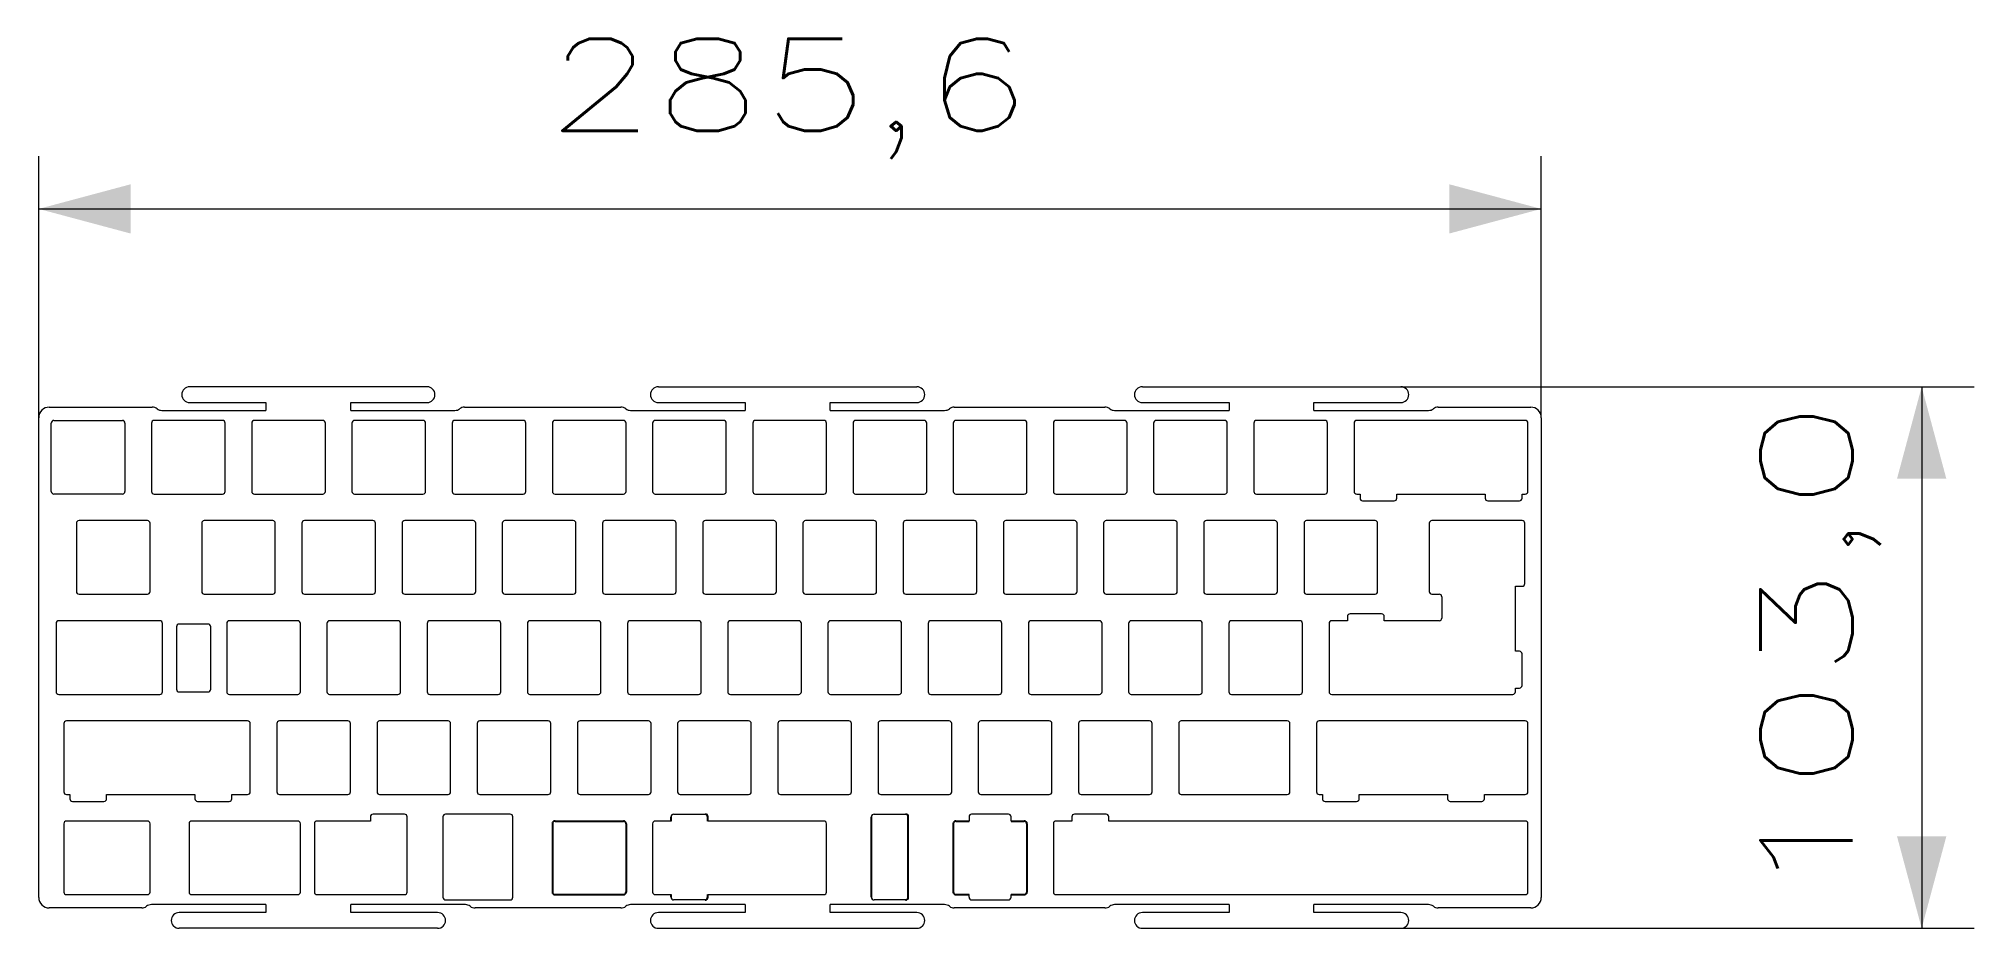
# Model space of a CAD drawing. Header units: millimetres. Extents: x 716 to 1084, y 398 to 568.
import ezdxf

# ---------------------------------------------------------------- set-up
doc = ezdxf.new("R2010")
doc.units = ezdxf.units.MM
doc.layers.add('1', color=7, linetype='Continuous', true_color=0xffffff)
doc.layers.add('201', color=7, linetype='Continuous', true_color=0xffffff)
doc.styles.add('blockfont', font='simplex.shx')

msp = doc.modelspace()

# ---------------------------------------------------------------- linework, layer by layer
at = {"color": 7, "true_color": 0xffffff}
for p, q in [((836.16, 418.73), (836.16, 419.53)), ((843.16, 418.73), (843.16, 419.53)), ((874.26, 404.23), (874.26, 419.53)), ((881.26, 404.23), (881.26, 419.53)), ((813.61, 418.23), (813.61, 405.23)), ((814.11, 418.73), (827.11, 418.73)), ((827.61, 418.23), (827.61, 405.23)), ((889.81, 418.23), (889.81, 405.23)), ((890.31, 418.73), (892.81, 418.73)), ((900.81, 418.73), (903.31, 418.73)), ((903.81, 418.23), (903.81, 405.23)), ((814.11, 404.73), (827.11, 404.73)), ((836.16, 404.23), (836.16, 404.73)), ((843.16, 404.23), (843.16, 404.73)), ((890.31, 404.73), (892.81, 404.73)), ((900.81, 404.73), (903.31, 404.73))]:
    msp.add_line(p, q, dxfattribs=at)
at = {"color": 7, "lineweight": 18, "true_color": 0xffffff}
for p, q in [((836.66, 420.03), (842.66, 420.03)), ((874.76, 420.03), (880.76, 420.03)), ((842.66, 403.73), (836.66, 403.73)), ((880.76, 403.73), (874.76, 403.73)), ((892.81, 404.23), (892.81, 404.73)), ((900.81, 404.23), (900.81, 404.73))]:
    msp.add_line(p, q, dxfattribs=at)
for centre, start, end in [((836.66, 419.53), 90, 180), ((874.76, 419.53), 90, 180), ((836.66, 404.23), 180, 270), ((874.76, 404.23), 180, 270)]:
    msp.add_arc(centre, 0.5, start, end, dxfattribs=at)
at = {"color": 7, "true_color": 0xffffff}
for centre, start, end in [((842.66, 419.53), 0, 90), ((880.76, 419.53), 0, 90), ((814.11, 418.23), 90, 180), ((827.11, 418.23), 0, 90), ((890.31, 418.23), 90, 180), ((903.31, 418.23), 0, 90), ((814.11, 405.23), 180, 270), ((827.11, 405.23), 270, 0), ((890.31, 405.23), 180, 270), ((903.31, 405.23), 270, 0), ((842.66, 404.23), 270, 0), ((880.76, 404.23), 270, 0)]:
    msp.add_arc(centre, 0.5, start, end, dxfattribs=at)
at = {"layer": '1', "color": 7, "lineweight": 13, "true_color": 0xffffff}
for p, q in [((715.96, 495.45), (715.96, 545.16)), ((1001.59, 495.45), (1001.59, 545.16)), ((715.96, 535.16), (1001.59, 535.16)), ((974.89, 501.33), (1083.91, 501.33)), ((1073.91, 501.33), (1073.91, 398.33)), ((974.89, 398.33), (1083.91, 398.33))]:
    msp.add_line(p, q, dxfattribs=at)
at = {"layer": '1', "color": 7, "lineweight": 18, "true_color": 0xffffff}
for points in [[(715.96, 535.16), (733.46, 539.85), (733.46, 530.47)], [(1001.59, 535.16), (984.09, 530.47), (984.09, 539.85)], [(1073.91, 501.33), (1078.6, 483.83), (1069.22, 483.83)], [(1073.91, 398.33), (1069.22, 415.83), (1078.6, 415.83)]]:
    msp.add_solid(points, dxfattribs=at)
at = {"layer": '201', "color": 7, "linetype": 'Continuous', "lineweight": 18, "true_color": 0xffffff}
for p, q in [((789.79, 501.33), (744.66, 501.33)), ((833.76, 501.33), (882.89, 501.33)), ((925.76, 501.33), (974.89, 501.33)), ((717.96, 497.45), (737.55, 497.45)), ((739.38, 496.83), (759.16, 496.83)), ((744.66, 498.33), (759.16, 498.33)), ((759.16, 498.33), (759.16, 496.83)), ((775.29, 496.83), (775.29, 498.33)), ((775.29, 498.33), (789.79, 498.33)), ((775.29, 496.83), (795.07, 496.83)), ((796.9, 497.45), (826.65, 497.45)), ((828.48, 496.83), (850.26, 496.83)), ((833.76, 498.33), (850.26, 498.33)), ((850.26, 498.33), (850.26, 496.83)), ((866.39, 496.83), (866.39, 498.33)), ((866.39, 498.33), (882.89, 498.33)), ((866.39, 496.83), (888.17, 496.83)), ((890, 497.45), (918.65, 497.45)), ((920.48, 496.83), (942.26, 496.83)), ((925.76, 498.33), (942.26, 498.33)), ((942.26, 498.33), (942.26, 496.83)), ((958.39, 496.83), (958.39, 498.33)), ((958.39, 498.33), (974.89, 498.33)), ((958.39, 496.83), (980.17, 496.83)), ((982, 497.45), (999.59, 497.45)), ((715.96, 404.2), (715.96, 495.45)), ((718.36, 481.43), (718.36, 494.43)), ((718.86, 494.93), (731.86, 494.93)), ((732.36, 494.43), (732.36, 481.43)), ((737.41, 494.43), (737.41, 481.43)), ((750.91, 494.93), (737.91, 494.93)), ((751.41, 481.43), (751.41, 494.43)), ((756.46, 494.43), (756.46, 481.43)), ((769.96, 494.93), (756.96, 494.93)), ((770.46, 481.43), (770.46, 494.43)), ((775.51, 494.43), (775.51, 481.43)), ((789.01, 494.93), (776.01, 494.93)), ((789.51, 481.43), (789.51, 494.43)), ((794.56, 494.43), (794.56, 481.43)), ((808.06, 494.93), (795.06, 494.93)), ((808.56, 481.43), (808.56, 494.43)), ((813.61, 494.43), (813.61, 481.43)), ((827.11, 494.93), (814.11, 494.93)), ((827.61, 481.43), (827.61, 494.43)), ((832.66, 494.43), (832.66, 481.43)), ((846.16, 494.93), (833.16, 494.93)), ((846.66, 481.43), (846.66, 494.43)), ((851.71, 494.43), (851.71, 481.43)), ((865.21, 494.93), (852.21, 494.93)), ((865.71, 481.43), (865.71, 494.43)), ((870.76, 494.43), (870.76, 481.43)), ((884.26, 494.93), (871.26, 494.93)), ((884.76, 481.43), (884.76, 494.43)), ((889.81, 494.43), (889.81, 481.43)), ((903.31, 494.93), (890.31, 494.93)), ((903.81, 481.43), (903.81, 494.43)), ((908.86, 494.43), (908.86, 481.43)), ((922.36, 494.93), (909.36, 494.93)), ((922.86, 481.43), (922.86, 494.43)), ((927.91, 494.43), (927.91, 481.43)), ((941.41, 494.93), (928.41, 494.93)), ((941.91, 481.43), (941.91, 494.43)), ((946.96, 494.43), (946.96, 481.43)), ((960.46, 494.93), (947.46, 494.93)), ((960.96, 481.43), (960.96, 494.43)), ((966.01, 494.43), (966.01, 481.43)), ((998.56, 494.93), (966.51, 494.93)), ((999.06, 481.43), (999.06, 494.43)), ((1001.59, 495.45), (1001.59, 404.2)), ((731.86, 480.93), (718.86, 480.93)), ((737.91, 480.93), (750.91, 480.93)), ((756.96, 480.93), (769.96, 480.93)), ((776.01, 480.93), (789.01, 480.93)), ((795.06, 480.93), (808.06, 480.93)), ((814.11, 480.93), (827.11, 480.93)), ((833.16, 480.93), (846.16, 480.93)), ((852.21, 480.93), (865.21, 480.93)), ((871.26, 480.93), (884.26, 480.93)), ((890.31, 480.93), (903.31, 480.93)), ((909.36, 480.93), (922.36, 480.93)), ((928.41, 480.93), (941.41, 480.93)), ((947.46, 480.93), (960.46, 480.93)), ((966.51, 480.93), (967.14, 480.93)), ((967.14, 480.93), (967.14, 480.13)), ((967.64, 479.63), (973.64, 479.63)), ((974.14, 480.93), (990.94, 480.93)), ((974.14, 480.13), (974.14, 480.93)), ((990.94, 480.93), (990.94, 480.13)), ((991.44, 479.63), (997.44, 479.63)), ((997.94, 480.93), (998.56, 480.93)), ((997.94, 480.13), (997.94, 480.93)), ((723.12, 475.38), (723.12, 462.38)), ((736.62, 475.88), (723.62, 475.88)), ((737.12, 462.38), (737.12, 475.38)), ((746.94, 475.38), (746.94, 462.38)), ((760.44, 475.88), (747.44, 475.88)), ((760.94, 462.38), (760.94, 475.38)), ((765.99, 475.38), (765.99, 462.38)), ((779.49, 475.88), (766.49, 475.88)), ((779.99, 462.38), (779.99, 475.38)), ((785.04, 475.38), (785.04, 462.38)), ((798.54, 475.88), (785.54, 475.88)), ((799.04, 462.38), (799.04, 475.38)), ((804.09, 475.38), (804.09, 462.38)), ((817.59, 475.88), (804.59, 475.88)), ((818.09, 462.38), (818.09, 475.38)), ((823.14, 475.38), (823.14, 462.38)), ((836.64, 475.88), (823.64, 475.88)), ((837.14, 462.38), (837.14, 475.38)), ((842.19, 475.38), (842.19, 462.38)), ((855.69, 475.88), (842.69, 475.88)), ((856.19, 462.38), (856.19, 475.38)), ((861.24, 475.38), (861.24, 462.38)), ((874.74, 475.88), (861.74, 475.88)), ((875.24, 462.38), (875.24, 475.38)), ((880.29, 475.38), (880.29, 462.38)), ((893.79, 475.88), (880.79, 475.88)), ((894.29, 462.38), (894.29, 475.38)), ((899.34, 475.38), (899.34, 462.38)), ((912.84, 475.88), (899.84, 475.88)), ((913.34, 462.38), (913.34, 475.38)), ((918.39, 475.38), (918.39, 462.38)), ((931.89, 475.88), (918.89, 475.88)), ((932.39, 462.38), (932.39, 475.38)), ((937.44, 475.38), (937.44, 462.38)), ((950.94, 475.88), (937.94, 475.88)), ((951.44, 462.38), (951.44, 475.38)), ((956.49, 475.38), (956.49, 462.38)), ((969.99, 475.88), (956.99, 475.88)), ((970.49, 462.38), (970.49, 475.38)), ((980.3, 475.38), (980.3, 462.38)), ((997.96, 475.88), (980.8, 475.88)), ((998.46, 463.89), (998.46, 475.38)), ((723.62, 461.88), (736.62, 461.88)), ((747.44, 461.88), (760.44, 461.88)), ((766.49, 461.88), (779.49, 461.88)), ((785.54, 461.88), (798.54, 461.88)), ((804.59, 461.88), (817.59, 461.88)), ((823.64, 461.88), (836.64, 461.88)), ((842.69, 461.88), (855.69, 461.88)), ((861.74, 461.88), (874.74, 461.88)), ((880.79, 461.88), (893.79, 461.88)), ((899.84, 461.88), (912.84, 461.88)), ((918.89, 461.88), (931.89, 461.88)), ((937.94, 461.88), (950.94, 461.88)), ((956.99, 461.88), (969.99, 461.88)), ((980.8, 461.88), (982.18, 461.88)), ((982.68, 461.38), (982.68, 457.33)), ((996.68, 463.39), (997.96, 463.39)), ((996.68, 451.02), (996.68, 463.39)), ((719.26, 456.33), (719.26, 443.33)), ((739, 456.83), (719.76, 456.83)), ((739.5, 443.33), (739.5, 456.33)), ((751.7, 456.33), (751.7, 443.33)), ((765.2, 456.83), (752.2, 456.83)), ((765.7, 443.33), (765.7, 456.33)), ((770.75, 456.33), (770.75, 443.33)), ((784.25, 456.83), (771.25, 456.83)), ((784.75, 443.33), (784.75, 456.33)), ((789.8, 456.33), (789.8, 443.33)), ((803.3, 456.83), (790.3, 456.83)), ((803.8, 443.33), (803.8, 456.33)), ((808.85, 456.33), (808.85, 443.33)), ((822.35, 456.83), (809.35, 456.83)), ((822.85, 443.33), (822.85, 456.33)), ((827.9, 456.33), (827.9, 443.33)), ((841.4, 456.83), (828.4, 456.83)), ((841.9, 443.33), (841.9, 456.33)), ((846.95, 456.33), (846.95, 443.33)), ((860.45, 456.83), (847.45, 456.83)), ((860.95, 443.33), (860.95, 456.33)), ((866, 456.33), (866, 443.33)), ((879.5, 456.83), (866.5, 456.83)), ((880, 443.33), (880, 456.33)), ((885.05, 456.33), (885.05, 443.33)), ((898.55, 456.83), (885.55, 456.83)), ((899.05, 443.33), (899.05, 456.33)), ((904.1, 456.33), (904.1, 443.33)), ((917.6, 456.83), (904.6, 456.83)), ((918.1, 443.33), (918.1, 456.33)), ((923.15, 456.33), (923.15, 443.33)), ((936.65, 456.83), (923.65, 456.83)), ((937.15, 443.33), (937.15, 456.33)), ((942.2, 456.33), (942.2, 443.33)), ((955.7, 456.83), (942.7, 456.83)), ((956.2, 443.33), (956.2, 456.33)), ((961.25, 456.33), (961.25, 443.33)), ((964.75, 456.83), (961.75, 456.83)), ((964.75, 457.63), (964.75, 456.83)), ((971.25, 458.13), (965.25, 458.13)), ((971.75, 456.83), (971.75, 457.63)), ((982.18, 456.83), (971.75, 456.83)), ((742.16, 455.69), (742.16, 443.79)), ((748.16, 456.19), (742.66, 456.19)), ((748.66, 443.79), (748.66, 455.69)), ((997.44, 451.02), (996.68, 451.02)), ((997.94, 444.52), (997.94, 450.52)), ((719.76, 442.83), (739, 442.83)), ((742.66, 443.29), (748.16, 443.29)), ((752.2, 442.83), (765.2, 442.83)), ((771.25, 442.83), (784.25, 442.83)), ((790.3, 442.83), (803.3, 442.83)), ((809.35, 442.83), (822.35, 442.83)), ((828.4, 442.83), (841.4, 442.83)), ((847.45, 442.83), (860.45, 442.83)), ((866.5, 442.83), (879.5, 442.83)), ((885.55, 442.83), (898.55, 442.83)), ((904.6, 442.83), (917.6, 442.83)), ((923.65, 442.83), (936.65, 442.83)), ((942.7, 442.83), (955.7, 442.83)), ((961.75, 442.83), (996.18, 442.83)), ((996.68, 444.02), (997.44, 444.02)), ((996.68, 443.33), (996.68, 444.02)), ((720.74, 437.28), (720.74, 424.28)), ((755.67, 437.78), (721.24, 437.78)), ((756.17, 424.28), (756.17, 437.28)), ((761.22, 437.28), (761.22, 424.28)), ((774.72, 437.78), (761.72, 437.78)), ((775.22, 424.28), (775.22, 437.28)), ((780.27, 437.28), (780.27, 424.28)), ((793.77, 437.78), (780.77, 437.78)), ((794.27, 424.28), (794.27, 437.28)), ((799.32, 437.28), (799.32, 424.28)), ((812.82, 437.78), (799.82, 437.78)), ((813.32, 424.28), (813.32, 437.28)), ((818.37, 437.28), (818.37, 424.28)), ((831.87, 437.78), (818.87, 437.78)), ((832.37, 424.28), (832.37, 437.28)), ((837.42, 437.28), (837.42, 424.28)), ((850.92, 437.78), (837.92, 437.78)), ((851.42, 424.28), (851.42, 437.28)), ((856.47, 437.28), (856.47, 424.28)), ((869.97, 437.78), (856.97, 437.78)), ((870.47, 424.28), (870.47, 437.28)), ((875.52, 437.28), (875.52, 424.28)), ((889.02, 437.78), (876.02, 437.78)), ((889.52, 424.28), (889.52, 437.28)), ((894.57, 437.28), (894.57, 424.28)), ((908.07, 437.78), (895.07, 437.78)), ((908.57, 424.28), (908.57, 437.28)), ((913.62, 437.28), (913.62, 424.28)), ((927.12, 437.78), (914.12, 437.78)), ((927.62, 424.28), (927.62, 437.28)), ((932.67, 437.28), (932.67, 424.28)), ((953.32, 437.78), (933.17, 437.78)), ((953.82, 424.28), (953.82, 437.28)), ((958.87, 437.28), (958.87, 424.28)), ((998.56, 437.78), (959.37, 437.78)), ((999.06, 424.28), (999.06, 437.28)), ((721.24, 423.78), (721.87, 423.78)), ((721.87, 423.78), (721.87, 422.98)), ((728.87, 423.78), (745.67, 423.78)), ((728.87, 422.98), (728.87, 423.78)), ((745.67, 423.78), (745.67, 422.98)), ((752.67, 423.78), (755.67, 423.78)), ((752.67, 422.98), (752.67, 423.78)), ((761.72, 423.78), (774.72, 423.78)), ((780.77, 423.78), (793.77, 423.78)), ((799.82, 423.78), (812.82, 423.78)), ((818.87, 423.78), (831.87, 423.78)), ((837.92, 423.78), (850.92, 423.78)), ((856.97, 423.78), (869.97, 423.78)), ((876.02, 423.78), (889.02, 423.78)), ((895.07, 423.78), (908.07, 423.78)), ((914.12, 423.78), (927.12, 423.78)), ((933.17, 423.78), (953.32, 423.78)), ((959.37, 423.78), (959.99, 423.78)), ((959.99, 423.78), (959.99, 422.98)), ((966.99, 422.98), (966.99, 423.78)), ((966.99, 423.78), (983.79, 423.78)), ((983.79, 423.78), (983.79, 422.98)), ((990.79, 423.78), (998.56, 423.78)), ((990.79, 422.98), (990.79, 423.78)), ((722.37, 422.48), (728.37, 422.48)), ((746.17, 422.48), (752.17, 422.48)), ((779.01, 419.53), (779.01, 418.73)), ((785.51, 420.03), (779.51, 420.03)), ((786.01, 405.23), (786.01, 419.53)), ((792.8, 419.53), (792.8, 404.23)), ((805.59, 420.03), (793.3, 420.03)), ((806.09, 404.23), (806.09, 419.53)), ((892.81, 419.53), (892.81, 418.73)), ((900.31, 420.03), (893.31, 420.03)), ((900.81, 418.73), (900.81, 419.53)), ((912.36, 419.53), (912.36, 418.73)), ((918.86, 420.03), (912.86, 420.03)), ((919.36, 418.73), (919.36, 419.53)), ((960.49, 422.48), (966.49, 422.48)), ((984.29, 422.48), (990.29, 422.48)), ((720.74, 418.23), (720.74, 405.23)), ((736.62, 418.73), (721.24, 418.73)), ((737.12, 405.23), (737.12, 418.23)), ((744.55, 418.23), (744.55, 405.23)), ((765.2, 418.73), (745.05, 418.73)), ((765.7, 405.23), (765.7, 418.23)), ((768.37, 418.23), (768.37, 405.23)), ((779.01, 418.73), (768.87, 418.73)), ((832.66, 418.23), (832.66, 405.23)), ((836.16, 418.73), (833.16, 418.73)), ((865.21, 418.73), (843.16, 418.73)), ((865.71, 405.23), (865.71, 418.23)), ((908.86, 418.23), (908.86, 405.23)), ((912.36, 418.73), (909.36, 418.73)), ((924.74, 418.73), (919.36, 418.73)), ((998.56, 418.73), (924.74, 418.73)), ((999.06, 405.23), (999.06, 418.23)), ((735.55, 402.2), (717.96, 402.2)), ((721.24, 404.73), (736.62, 404.73)), ((759.16, 402.83), (737.38, 402.83)), ((759.16, 401.33), (742.66, 401.33)), ((745.05, 404.73), (765.2, 404.73)), ((759.16, 402.83), (759.16, 401.33)), ((768.87, 404.73), (785.51, 404.73)), ((775.29, 401.33), (775.29, 402.83)), ((797.07, 402.83), (775.29, 402.83)), ((791.79, 401.33), (775.29, 401.33)), ((793.3, 403.73), (805.59, 403.73)), ((826.65, 402.2), (798.9, 402.2)), ((850.26, 402.83), (828.48, 402.83)), ((833.16, 404.73), (836.16, 404.73)), ((850.26, 401.33), (833.76, 401.33)), ((843.16, 404.73), (865.21, 404.73)), ((850.26, 402.83), (850.26, 401.33)), ((866.39, 401.33), (866.39, 402.83)), ((888.17, 402.83), (866.39, 402.83)), ((882.89, 401.33), (866.39, 401.33)), ((918.65, 402.2), (890, 402.2)), ((893.31, 403.73), (900.31, 403.73)), ((909.36, 404.73), (924.74, 404.73)), ((942.26, 402.83), (920.48, 402.83)), ((924.74, 404.73), (998.56, 404.73)), ((942.26, 401.33), (925.76, 401.33)), ((942.26, 402.83), (942.26, 401.33)), ((958.39, 401.33), (958.39, 402.83)), ((980.17, 402.83), (958.39, 402.83)), ((974.89, 401.33), (958.39, 401.33)), ((999.59, 402.2), (982, 402.2)), ((791.79, 398.33), (742.66, 398.33)), ((833.76, 398.33), (882.89, 398.33)), ((925.76, 398.33), (974.89, 398.33))]:
    msp.add_line(p, q, dxfattribs=at)
for centre, radius, start, end in [((744.66, 499.83), 1.5, 90, 270), ((789.79, 499.83), 1.5, 270, 90), ((833.76, 499.83), 1.5, 90, 270), ((882.89, 499.83), 1.5, 270, 90), ((925.76, 499.83), 1.5, 90, 270), ((974.89, 499.83), 1.5, 270, 90), ((717.96, 495.45), 2, 90, 180), ((737.55, 495.95), 1.5, 52.3079, 90), ((739.38, 498.33), 1.5, 232.3079, 270), ((795.07, 498.33), 1.5, 270, 307.6921), ((796.9, 495.95), 1.5, 90, 127.6921), ((826.65, 495.95), 1.5, 52.3079, 90), ((828.48, 498.33), 1.5, 232.3079, 270), ((888.17, 498.33), 1.5, 270, 307.6921), ((890, 495.95), 1.5, 90, 127.6921), ((918.65, 495.95), 1.5, 52.3079, 90), ((920.48, 498.33), 1.5, 232.3079, 270), ((980.17, 498.33), 1.5, 270, 307.6921), ((982, 495.95), 1.5, 90, 127.6921), ((999.59, 495.45), 2, 0, 90), ((718.86, 494.43), 0.5, 90, 180), ((731.86, 494.43), 0.5, 0, 90), ((737.91, 494.43), 0.5, 90, 180), ((750.91, 494.43), 0.5, 0, 90), ((756.96, 494.43), 0.5, 90, 180), ((769.96, 494.43), 0.5, 0, 90), ((776.01, 494.43), 0.5, 90, 180), ((789.01, 494.43), 0.5, 0, 90), ((795.06, 494.43), 0.5, 90, 180), ((808.06, 494.43), 0.5, 0, 90), ((814.11, 494.43), 0.5, 90, 180), ((827.11, 494.43), 0.5, 0, 90), ((833.16, 494.43), 0.5, 90, 180), ((846.16, 494.43), 0.5, 0, 90), ((852.21, 494.43), 0.5, 90, 180), ((865.21, 494.43), 0.5, 0, 90), ((871.26, 494.43), 0.5, 90, 180), ((884.26, 494.43), 0.5, 0, 90), ((890.31, 494.43), 0.5, 90, 180), ((903.31, 494.43), 0.5, 0, 90), ((909.36, 494.43), 0.5, 90, 180), ((922.36, 494.43), 0.5, 0, 90), ((928.41, 494.43), 0.5, 90, 180), ((941.41, 494.43), 0.5, 0, 90), ((947.46, 494.43), 0.5, 90, 180), ((960.46, 494.43), 0.5, 0, 90), ((966.51, 494.43), 0.5, 90, 180), ((998.56, 494.43), 0.5, 0, 90), ((718.86, 481.43), 0.5, 180, 270), ((731.86, 481.43), 0.5, 270, 0), ((737.91, 481.43), 0.5, 180, 270), ((750.91, 481.43), 0.5, 270, 0), ((756.96, 481.43), 0.5, 180, 270), ((769.96, 481.43), 0.5, 270, 0), ((776.01, 481.43), 0.5, 180, 270), ((789.01, 481.43), 0.5, 270, 0), ((795.06, 481.43), 0.5, 180, 270), ((808.06, 481.43), 0.5, 270, 0), ((814.11, 481.43), 0.5, 180, 270), ((827.11, 481.43), 0.5, 270, 0), ((833.16, 481.43), 0.5, 180, 270), ((846.16, 481.43), 0.5, 270, 0), ((852.21, 481.43), 0.5, 180, 270), ((865.21, 481.43), 0.5, 270, 0), ((871.26, 481.43), 0.5, 180, 270), ((884.26, 481.43), 0.5, 270, 0), ((890.31, 481.43), 0.5, 180, 270), ((903.31, 481.43), 0.5, 270, 0), ((909.36, 481.43), 0.5, 180, 270), ((922.36, 481.43), 0.5, 270, 0), ((928.41, 481.43), 0.5, 180, 270), ((941.41, 481.43), 0.5, 270, 0), ((947.46, 481.43), 0.5, 180, 270), ((960.46, 481.43), 0.5, 270, 0), ((966.51, 481.43), 0.5, 180, 270), ((967.64, 480.13), 0.5, 180, 270), ((973.64, 480.13), 0.5, 270, 0), ((991.44, 480.13), 0.5, 180, 270), ((997.44, 480.13), 0.5, 270, 0), ((998.56, 481.43), 0.5, 270, 0), ((723.62, 475.38), 0.5, 90, 180), ((736.62, 475.38), 0.5, 0, 90), ((747.44, 475.38), 0.5, 90, 180), ((760.44, 475.38), 0.5, 0, 90), ((766.49, 475.38), 0.5, 90, 180), ((779.49, 475.38), 0.5, 0, 90), ((785.54, 475.38), 0.5, 90, 180), ((798.54, 475.38), 0.5, 0, 90), ((804.59, 475.38), 0.5, 90, 180), ((817.59, 475.38), 0.5, 0, 90), ((823.64, 475.38), 0.5, 90, 180), ((836.64, 475.38), 0.5, 0, 90), ((842.69, 475.38), 0.5, 90, 180), ((855.69, 475.38), 0.5, 0, 90), ((861.74, 475.38), 0.5, 90, 180), ((874.74, 475.38), 0.5, 0, 90), ((880.79, 475.38), 0.5, 90, 180), ((893.79, 475.38), 0.5, 0, 90), ((899.84, 475.38), 0.5, 90, 180), ((912.84, 475.38), 0.5, 0, 90), ((918.89, 475.38), 0.5, 90, 180), ((931.89, 475.38), 0.5, 0, 90), ((937.94, 475.38), 0.5, 90, 180), ((950.94, 475.38), 0.5, 0, 90), ((956.99, 475.38), 0.5, 90, 180), ((969.99, 475.38), 0.5, 0, 90), ((980.8, 475.38), 0.5, 90, 180), ((997.96, 475.38), 0.5, 0, 90), ((997.96, 463.89), 0.5, 270, 0), ((723.62, 462.38), 0.5, 180, 270), ((736.62, 462.38), 0.5, 270, 0), ((747.44, 462.38), 0.5, 180, 270), ((760.44, 462.38), 0.5, 270, 0), ((766.49, 462.38), 0.5, 180, 270), ((779.49, 462.38), 0.5, 270, 0), ((785.54, 462.38), 0.5, 180, 270), ((798.54, 462.38), 0.5, 270, 0), ((804.59, 462.38), 0.5, 180, 270), ((817.59, 462.38), 0.5, 270, 0), ((823.64, 462.38), 0.5, 180, 270), ((836.64, 462.38), 0.5, 270, 0), ((842.69, 462.38), 0.5, 180, 270), ((855.69, 462.38), 0.5, 270, 0), ((861.74, 462.38), 0.5, 180, 270), ((874.74, 462.38), 0.5, 270, 0), ((880.79, 462.38), 0.5, 180, 270), ((893.79, 462.38), 0.5, 270, 0), ((899.84, 462.38), 0.5, 180, 270), ((912.84, 462.38), 0.5, 270, 0), ((918.89, 462.38), 0.5, 180, 270), ((931.89, 462.38), 0.5, 270, 0), ((937.94, 462.38), 0.5, 180, 270), ((950.94, 462.38), 0.5, 270, 0), ((956.99, 462.38), 0.5, 180, 270), ((969.99, 462.38), 0.5, 270, 360), ((980.8, 462.38), 0.5, 180, 270), ((982.18, 461.38), 0.5, 0, 90), ((719.76, 456.33), 0.5, 90, 180), ((739, 456.33), 0.5, 0, 90), ((752.2, 456.33), 0.5, 90, 180), ((765.2, 456.33), 0.5, 0, 90), ((771.25, 456.33), 0.5, 90, 180), ((784.25, 456.33), 0.5, 0, 90), ((790.3, 456.33), 0.5, 90, 180), ((803.3, 456.33), 0.5, 0, 90), ((809.35, 456.33), 0.5, 90, 180), ((822.35, 456.33), 0.5, 0, 90), ((828.4, 456.33), 0.5, 90, 180), ((841.4, 456.33), 0.5, 0, 90), ((847.45, 456.33), 0.5, 90, 180), ((860.45, 456.33), 0.5, 0, 90), ((866.5, 456.33), 0.5, 90, 180), ((879.5, 456.33), 0.5, 0, 90), ((885.55, 456.33), 0.5, 90, 180), ((898.55, 456.33), 0.5, 0, 90), ((904.6, 456.33), 0.5, 90, 180), ((917.6, 456.33), 0.5, 0, 90), ((923.65, 456.33), 0.5, 90, 180), ((936.65, 456.33), 0.5, 0, 90), ((942.7, 456.33), 0.5, 90, 180), ((955.7, 456.33), 0.5, 0, 90), ((961.75, 456.33), 0.5, 90, 180), ((965.25, 457.63), 0.5, 90, 180), ((971.25, 457.63), 0.5, 0, 90), ((982.18, 457.33), 0.5, 270, 360), ((742.66, 455.69), 0.5, 90, 180), ((748.16, 455.69), 0.5, 360, 90), ((997.44, 450.52), 0.5, 0, 90), ((719.76, 443.33), 0.5, 180, 270), ((739, 443.33), 0.5, 270, 0), ((742.66, 443.79), 0.5, 180, 270), ((748.16, 443.79), 0.5, 270, 0), ((752.2, 443.33), 0.5, 180, 270), ((765.2, 443.33), 0.5, 270, 0), ((771.25, 443.33), 0.5, 180, 270), ((784.25, 443.33), 0.5, 270, 0), ((790.3, 443.33), 0.5, 180, 270), ((803.3, 443.33), 0.5, 270, 0), ((809.35, 443.33), 0.5, 180, 270), ((822.35, 443.33), 0.5, 270, 0), ((828.4, 443.33), 0.5, 180, 270), ((841.4, 443.33), 0.5, 270, 0), ((847.45, 443.33), 0.5, 180, 270), ((860.45, 443.33), 0.5, 270, 0), ((866.5, 443.33), 0.5, 180, 270), ((879.5, 443.33), 0.5, 270, 0), ((885.55, 443.33), 0.5, 180, 270), ((898.55, 443.33), 0.5, 270, 0), ((904.6, 443.33), 0.5, 180, 270), ((917.6, 443.33), 0.5, 270, 0), ((923.65, 443.33), 0.5, 180, 270), ((936.65, 443.33), 0.5, 270, 0), ((942.7, 443.33), 0.5, 180, 270), ((955.7, 443.33), 0.5, 270, 0), ((961.75, 443.33), 0.5, 180, 270), ((996.18, 443.33), 0.5, 270, 0), ((997.44, 444.52), 0.5, 270, 0), ((721.24, 437.28), 0.5, 90, 180), ((755.67, 437.28), 0.5, 0, 90), ((761.72, 437.28), 0.5, 90, 180), ((774.72, 437.28), 0.5, 0, 90), ((780.77, 437.28), 0.5, 90, 180), ((793.77, 437.28), 0.5, 0, 90), ((799.82, 437.28), 0.5, 90, 180), ((812.82, 437.28), 0.5, 0, 90), ((818.87, 437.28), 0.5, 90, 180), ((831.87, 437.28), 0.5, 0, 90), ((837.92, 437.28), 0.5, 90, 180), ((850.92, 437.28), 0.5, 0, 90), ((856.97, 437.28), 0.5, 90, 180), ((869.97, 437.28), 0.5, 0, 90), ((876.02, 437.28), 0.5, 90, 180), ((889.02, 437.28), 0.5, 0, 90), ((895.07, 437.28), 0.5, 90, 180), ((908.07, 437.28), 0.5, 0, 90), ((914.12, 437.28), 0.5, 90, 180), ((927.12, 437.28), 0.5, 0, 90), ((933.17, 437.28), 0.5, 90, 180), ((953.32, 437.28), 0.5, 0, 90), ((959.37, 437.28), 0.5, 90, 180), ((998.56, 437.28), 0.5, 0, 90), ((721.24, 424.28), 0.5, 180, 270), ((755.67, 424.28), 0.5, 270, 360), ((761.72, 424.28), 0.5, 180, 270), ((774.72, 424.28), 0.5, 270, 0), ((780.77, 424.28), 0.5, 180, 270), ((793.77, 424.28), 0.5, 270, 0), ((799.82, 424.28), 0.5, 180, 270), ((812.82, 424.28), 0.5, 270, 0), ((818.87, 424.28), 0.5, 180, 270), ((831.87, 424.28), 0.5, 270, 0), ((837.92, 424.28), 0.5, 180, 270), ((850.92, 424.28), 0.5, 270, 0), ((856.97, 424.28), 0.5, 180, 270), ((869.97, 424.28), 0.5, 270, 0), ((876.02, 424.28), 0.5, 180, 270), ((889.02, 424.28), 0.5, 270, 0), ((895.07, 424.28), 0.5, 180, 270), ((908.07, 424.28), 0.5, 270, 0), ((914.12, 424.28), 0.5, 180, 270), ((927.12, 424.28), 0.5, 270, 0), ((933.17, 424.28), 0.5, 180, 270), ((953.32, 424.28), 0.5, 270, 0), ((959.37, 424.28), 0.5, 180, 270), ((998.56, 424.28), 0.5, 270, 0), ((722.37, 422.98), 0.5, 180, 270), ((728.37, 422.98), 0.5, 270, 0), ((746.17, 422.98), 0.5, 180, 270), ((752.17, 422.98), 0.5, 270, 0), ((779.51, 419.53), 0.5, 90, 180), ((785.51, 419.53), 0.5, 0, 90), ((793.3, 419.53), 0.5, 90, 180), ((805.59, 419.53), 0.5, 0, 90), ((893.31, 419.53), 0.5, 90, 180), ((900.31, 419.53), 0.5, 0, 90), ((912.86, 419.53), 0.5, 90, 180), ((918.86, 419.53), 0.5, 0, 90), ((960.49, 422.98), 0.5, 180, 270), ((966.49, 422.98), 0.5, 270, 0), ((984.29, 422.98), 0.5, 180, 270), ((990.29, 422.98), 0.5, 270, 0), ((721.24, 418.23), 0.5, 90, 180), ((736.62, 418.23), 0.5, 0, 90), ((745.05, 418.23), 0.5, 90, 180), ((765.2, 418.23), 0.5, 0, 90), ((768.87, 418.23), 0.5, 90, 180), ((833.16, 418.23), 0.5, 90, 180), ((865.21, 418.23), 0.5, 0, 90), ((909.36, 418.23), 0.5, 90, 180), ((998.56, 418.23), 0.5, 0, 90), ((721.24, 405.23), 0.5, 180, 270), ((736.62, 405.23), 0.5, 270, 0), ((745.05, 405.23), 0.5, 180, 270), ((765.2, 405.23), 0.5, 270, 0), ((768.87, 405.23), 0.5, 180, 270), ((785.51, 405.23), 0.5, 270, 0), ((833.16, 405.23), 0.5, 180, 270), ((865.21, 405.23), 0.5, 270, 0), ((909.36, 405.23), 0.5, 180, 270), ((998.56, 405.23), 0.5, 270, 0), ((717.96, 404.2), 2, 180, 270), ((735.55, 403.7), 1.5, 270, 307.6921), ((737.38, 401.33), 1.5, 90, 127.6921), ((742.66, 399.83), 1.5, 90, 270), ((791.79, 399.83), 1.5, 270, 90), ((793.3, 404.23), 0.5, 180, 270), ((797.07, 401.33), 1.5, 52.3079, 90), ((798.9, 403.7), 1.5, 232.3079, 270), ((805.59, 404.23), 0.5, 270, 0), ((826.65, 403.7), 1.5, 270, 307.6921), ((828.48, 401.33), 1.5, 90, 127.6921), ((833.76, 399.83), 1.5, 90, 270), ((882.89, 399.83), 1.5, 270, 90), ((888.17, 401.33), 1.5, 52.3079, 90), ((890, 403.7), 1.5, 232.3079, 270), ((893.31, 404.23), 0.5, 180, 270), ((900.31, 404.23), 0.5, 270, 0), ((918.65, 403.7), 1.5, 270, 307.6921), ((920.48, 401.33), 1.5, 90, 127.6921), ((925.76, 399.83), 1.5, 90, 270), ((974.89, 399.83), 1.5, 270, 90), ((980.17, 401.33), 1.5, 52.3079, 90), ((982, 403.7), 1.5, 232.3079, 270), ((999.59, 404.2), 2, 270, 0)]:
    msp.add_arc(centre, radius, start, end, dxfattribs=at)

# ---------------------------------------------------------------- texts
at = {"layer": '1', "color": 7, "linetype": 'Continuous', "lineweight": 13, "true_color": 0xffffff, "insert": (812.45, 544.7), "char_height": 17.5, "attachment_point": 7, "style": 'blockfont'}
msp.add_mtext('\\W1.3639;285,6', dxfattribs=at)
at = {"layer": '1', "color": 7, "linetype": 'Continuous', "lineweight": 13, "true_color": 0xffffff, "insert": (1066.09, 403.37), "char_height": 17.5, "attachment_point": 7, "rotation": 90, "style": 'blockfont'}
msp.add_mtext('\\W1.4150;103,0', dxfattribs=at)

doc.saveas('drawing.dxf')
